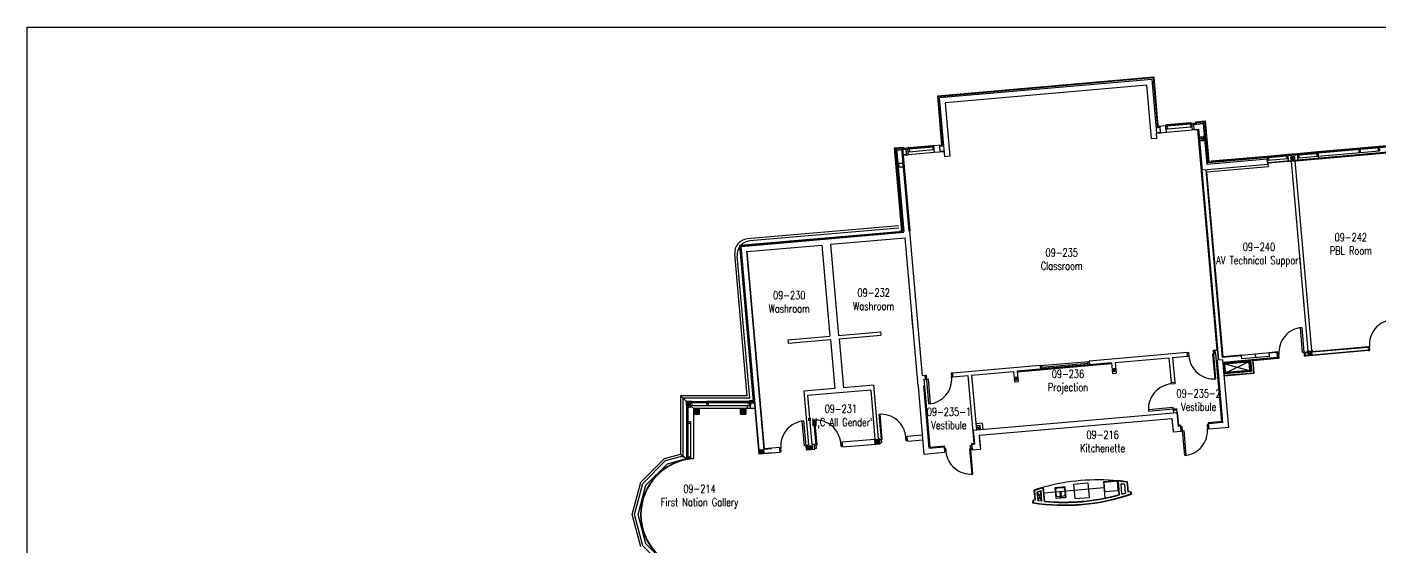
# Model space of a CAD drawing. Extents: x 11182 to 734459, y -1391328 to 152085.
# Drawn here: x 185465 to 235009, y -929320 to -910295 of the extents above; entities that cross this region are included whole.
import ezdxf
from ezdxf.enums import TextEntityAlignment as Align

# ---------------------------------------------------------------- set-up
doc = ezdxf.new("R2010")
doc.units = 0
doc.header["$LTSCALE"] = 500
doc.header["$MEASUREMENT"] = 0
doc.layers.add('0_Defpoints', color=106, linetype='CONTINUOUS', plot=False)
for name, color, linetype in [('0_room_data', 7, 'CONTINUOUS'), ('1_Wall_Exist', 251, 'CONTINUOUS'), ('3_Text', 7, 'CONTINUOUS')]:
    doc.layers.add(name, color=color, linetype=linetype)
doc.styles.add('1_200', font='simplex.shx', dxfattribs={"width": 0.75, "height": 460})

# ---------------------------------------------------------------- blocks, each defined once
blk = doc.blocks.new('room_data')
at = {"layer": '3_Text', "style": '1_200', "width": 0.75}
for tag, p in [('ROOMNUM', (0, 0)), ('ROOMUSE', (0, -575))]:
    blk.add_attdef(tag, text='', height=345, dxfattribs=at).set_placement(p, align=Align.MIDDLE_CENTER)

msp = doc.modelspace()

# ---------------------------------------------------------------- linework, layer by layer
at = {"layer": '0_Defpoints'}
msp.add_lwpolyline([(185465, -910295), (270490, -910295), (270490, -964525), (185465, -964525)], close=True, dxfattribs=at)
at = {"layer": '1_Wall_Exist'}
for p, q in [((226723, -912129), (218802, -912822)), ((226701, -912156), (218831, -912844)), ((226656, -912210), (218885, -912890)), ((226474, -912427), (219102, -913071)), ((226644, -914376), (226474, -912427)), ((226656, -912210), (226828, -914176)), ((226701, -912156), (226859, -913960)), ((226723, -912129), (226880, -913920)), ((260694, -912436), (228720, -915234)), ((260676, -912457), (228722, -915253)), ((260665, -912471), (228723, -915266)), ((218802, -912822), (218959, -914613)), ((218989, -914648), (218831, -912844)), ((219073, -915038), (218885, -912890)), ((219272, -915021), (219102, -913071)), ((258290, -912863), (230919, -915258)), ((226809, -913964), (226975, -913950)), ((226810, -913977), (226960, -913964)), ((226880, -913920), (227162, -913895)), ((226976, -914147), (226960, -913964)), ((227211, -913877), (227161, -913881)), ((227161, -913881), (227163, -913900)), ((227163, -913900), (227212, -913896)), ((227166, -913933), (227215, -913929)), ((227174, -914034), (227166, -913933)), ((227224, -914030), (227174, -914034)), ((227187, -914145), (227177, -914034)), ((227184, -913932), (227181, -913898)), ((227187, -914145), (228145, -914061)), ((227194, -913897), (227197, -913930)), ((228087, -913824), (227201, -913901)), ((227201, -913901), (227201, -913908)), ((228087, -913830), (227202, -913908)), ((228088, -913843), (227202, -913920)), ((227202, -913908), (227203, -913920)), ((227202, -913920), (227203, -913927)), ((228089, -913849), (227203, -913927)), ((228072, -913801), (227211, -913877)), ((227212, -913896), (227211, -913877)), ((227215, -913929), (227224, -914030)), ((228086, -913955), (227224, -914030)), ((228072, -913801), (228122, -913797)), ((228074, -913820), (228072, -913801)), ((228124, -913816), (228074, -913820)), ((228127, -913849), (228077, -913853)), ((228077, -913853), (228086, -913955)), ((228086, -913830), (228087, -913843)), ((228086, -913955), (228136, -913950)), ((228087, -913824), (228087, -913830)), ((228088, -913843), (228089, -913849)), ((228093, -913819), (228095, -913852)), ((228108, -913851), (228105, -913818)), ((228122, -913797), (228124, -913816)), ((228136, -913950), (228127, -913849)), ((228145, -914061), (228135, -913950)), ((228293, -914048), (228145, -914061)), ((228286, -913835), (228156, -913846)), ((228172, -913807), (228261, -913799)), ((228172, -913812), (228284, -913802)), ((228181, -913946), (228197, -913945)), ((228188, -913844), (228545, -913812)), ((228205, -914040), (228188, -913844)), ((228189, -913857), (228534, -913826)), ((228190, -914057), (228338, -914044)), ((228205, -914040), (228366, -914026)), ((228258, -913762), (228614, -913731)), ((228258, -913762), (228261, -913799)), ((228282, -913785), (228591, -913758)), ((228282, -913785), (228282, -913785)), ((228282, -913785), (228286, -913835)), ((229044, -922114), (228338, -914044)), ((229093, -922487), (228354, -914027)), ((228366, -914026), (228498, -915536)), ((228534, -913826), (228664, -915321)), ((228545, -913812), (228677, -915320)), ((228591, -913758), (228723, -915266)), ((228614, -913731), (228745, -915232)), ((231653, -915210), (245241, -914021)), ((226644, -914376), (226844, -914359)), ((226826, -914177), (227187, -914145)), ((226826, -914160), (226976, -914147)), ((226828, -914176), (226993, -914162)), ((226844, -914359), (226828, -914176)), ((228410, -914453), (228399, -914328)), ((228419, -914452), (228408, -914327)), ((228411, -914314), (228536, -914303)), ((228412, -914323), (228537, -914312)), ((228413, -914390), (228547, -914378)), ((228548, -914445), (228423, -914456)), ((228549, -914454), (228424, -914465)), ((228474, -914317), (228486, -914451)), ((228541, -914316), (228552, -914441)), ((228550, -914315), (228561, -914440)), ((238047, -914399), (232737, -914863)), ((217577, -914697), (217221, -914728)), ((217221, -914728), (217487, -917764)), ((217557, -914724), (217248, -914751)), ((217248, -914751), (217513, -917781)), ((217298, -914746), (217563, -917776)), ((217660, -914765), (217302, -914796)), ((217311, -914745), (217576, -917775)), ((217661, -914778), (217316, -914808)), ((217494, -914729), (217759, -917759)), ((217507, -914728), (217772, -917758)), ((217677, -914961), (217516, -914975)), ((217523, -914727), (217788, -917757)), ((217552, -914988), (217738, -914972)), ((218259, -923057), (217552, -914988)), ((217557, -914724), (217557, -914724)), ((217557, -914724), (217561, -914773)), ((217670, -914730), (217558, -914740)), ((217561, -914773), (217691, -914762)), ((217577, -914697), (217580, -914734)), ((217716, -914722), (217580, -914734)), ((217677, -914961), (217660, -914765)), ((217685, -914865), (217669, -914866)), ((217765, -914703), (217715, -914707)), ((217715, -914707), (217716, -914726)), ((217716, -914726), (217766, -914722)), ((217719, -914759), (217769, -914755)), ((217728, -914861), (217719, -914759)), ((217778, -914856), (217728, -914861)), ((217738, -914972), (217728, -914861)), ((217735, -914725), (217748, -914724)), ((217738, -914758), (217735, -914725)), ((218696, -914888), (217738, -914972)), ((217748, -914724), (217751, -914757)), ((217754, -914728), (218640, -914650)), ((217754, -914728), (217755, -914734)), ((217755, -914734), (218640, -914657)), ((217756, -914747), (218642, -914669)), ((217756, -914734), (217757, -914747)), ((217756, -914747), (217757, -914753)), ((217757, -914753), (218643, -914675)), ((217765, -914703), (218626, -914628)), ((217766, -914722), (217765, -914703)), ((217769, -914755), (217778, -914856)), ((217778, -914856), (218640, -914781)), ((218626, -914628), (218676, -914623)), ((218628, -914646), (218626, -914628)), ((218678, -914642), (218628, -914646)), ((218680, -914675), (218631, -914680)), ((218631, -914680), (218640, -914781)), ((218640, -914650), (218641, -914657)), ((218640, -914657), (218641, -914669)), ((218640, -914781), (218689, -914777)), ((218642, -914669), (218643, -914675)), ((218659, -914644), (218646, -914645)), ((218646, -914645), (218649, -914678)), ((218649, -914678), (218662, -914677)), ((218662, -914677), (218659, -914644)), ((218676, -914623), (218678, -914642)), ((218959, -914613), (218677, -914638)), ((218689, -914777), (218680, -914675)), ((218696, -914888), (218686, -914777)), ((219057, -914856), (218696, -914888)), ((219039, -914644), (218873, -914658)), ((219040, -914657), (218890, -914670)), ((218906, -914853), (218890, -914670)), ((219056, -914840), (218906, -914853)), ((219272, -915021), (219073, -915038)), ((230874, -915026), (228833, -915205)), ((231631, -914960), (230874, -915026)), ((230887, -915180), (230874, -915026)), ((230876, -915045), (230925, -915041)), ((230878, -915078), (230928, -915074)), ((230894, -915044), (230907, -915042)), ((230897, -915077), (230894, -915044)), ((230910, -915076), (230897, -915077)), ((230907, -915042), (230910, -915076)), ((230914, -915047), (231596, -914987)), ((230914, -915053), (231596, -914993)), ((230914, -915047), (230914, -915053)), ((230915, -915066), (231597, -915006)), ((230915, -915053), (230916, -915066)), ((230915, -915066), (230916, -915072)), ((230916, -915072), (231598, -915012)), ((230925, -915041), (230924, -915022)), ((230928, -915074), (230937, -915175)), ((231583, -914983), (231581, -914964)), ((231633, -914979), (231583, -914983)), ((231636, -915012), (231586, -915017)), ((231586, -915017), (231595, -915118)), ((231595, -914993), (231596, -915006)), ((231596, -914987), (231596, -914993)), ((231597, -915006), (231598, -915012)), ((231601, -914982), (231604, -915015)), ((231617, -915014), (231614, -914981)), ((231980, -914929), (231631, -914960)), ((231631, -914960), (231653, -915210)), ((231759, -915145), (231752, -915057)), ((231772, -915144), (231764, -915056)), ((231769, -915036), (231857, -915029)), ((231770, -915049), (231858, -915041)), ((231814, -915045), (231823, -915146)), ((231865, -915047), (231873, -915136)), ((231878, -915046), (231886, -915134)), ((232737, -914863), (231980, -914929)), ((231980, -914929), (232002, -915180)), ((231981, -914948), (232031, -914944)), ((231984, -914982), (232034, -914977)), ((232000, -914947), (232013, -914946)), ((232003, -914980), (232000, -914947)), ((232013, -914946), (232015, -914979)), ((232019, -914950), (232701, -914890)), ((232019, -914950), (232020, -914956)), ((232020, -914956), (232702, -914897)), ((232021, -914969), (232703, -914909)), ((232021, -914956), (232022, -914969)), ((232021, -914969), (232022, -914975)), ((232022, -914975), (232704, -914916)), ((232031, -914944), (232029, -914925)), ((232034, -914977), (232043, -915079)), ((232043, -915078), (234992, -914820)), ((232689, -914887), (232687, -914868)), ((232738, -914882), (232689, -914887)), ((232741, -914915), (232692, -914920)), ((232692, -914920), (232700, -915021)), ((232701, -914890), (232702, -914897)), ((232701, -914897), (232702, -914909)), ((232703, -914909), (232704, -914916)), ((232720, -914884), (232707, -914885)), ((232707, -914885), (232710, -914918)), ((232723, -914917), (232720, -914884)), ((232737, -914863), (232759, -915113)), ((234990, -914918), (232759, -915113)), ((234221, -914733), (234235, -914887)), ((234271, -914729), (234284, -914882)), ((234928, -914671), (234942, -914825)), ((234978, -914667), (234992, -914820)), ((217391, -915417), (217380, -915292)), ((217400, -915416), (217389, -915291)), ((217392, -915278), (217517, -915267)), ((217393, -915287), (217517, -915276)), ((217529, -915409), (217404, -915420)), ((217530, -915418), (217405, -915429)), ((217522, -915280), (217533, -915405)), ((217531, -915279), (217542, -915404)), ((228682, -915520), (228498, -915536)), ((229106, -922486), (228498, -915536)), ((229112, -922485), (228504, -915536)), ((229243, -922384), (228644, -915523)), ((229249, -922378), (228650, -915523)), ((230883, -915127), (228664, -915321)), ((230923, -915404), (228672, -915601)), ((230900, -915326), (228682, -915520)), ((230900, -915326), (230883, -915127)), ((231644, -915113), (230887, -915180)), ((230923, -915404), (230903, -915178)), ((231653, -915210), (230912, -915275)), ((230919, -915258), (230921, -915274)), ((231761, -915201), (232368, -922139)), ((231768, -915100), (231869, -915091)), ((231867, -915142), (231779, -915150)), ((231868, -915155), (231780, -915163)), ((231894, -915189), (232501, -922127)), ((232043, -915079), (231993, -915083)), ((229263, -922360), (228672, -915601)), ((211566, -918282), (217397, -917772)), ((211587, -918299), (217513, -917781)), ((211607, -918316), (217565, -917795)), ((211621, -918328), (217579, -917807)), ((217379, -917567), (211836, -918046)), ((217387, -917651), (211928, -918123)), ((214884, -918244), (217619, -918004)), ((217487, -917764), (217397, -917772)), ((217397, -917772), (217399, -917791)), ((218093, -923424), (217619, -918004)), ((212066, -923999), (211566, -918282)), ((212082, -923962), (211587, -918299)), ((212125, -924237), (211607, -918316)), ((212138, -924237), (211621, -918328)), ((212456, -925758), (211821, -918495)), ((211838, -918510), (214573, -918271)), ((212470, -925727), (211838, -918510)), ((213402, -918121), (213747, -918091)), ((214573, -918271), (214865, -921609)), ((214884, -918244), (215176, -921582)), ((211835, -923787), (211381, -918588)), ((211928, -923872), (211473, -918665)), ((217915, -921389), (217868, -920855)), ((215176, -921582), (216717, -921447)), ((216717, -921447), (216727, -921568)), ((232098, -921297), (232143, -921293)), ((232178, -922207), (232098, -921297)), ((232143, -921293), (232234, -922336)), ((213325, -921744), (214865, -921609)), ((213325, -921744), (213335, -921865)), ((213335, -921865), (214891, -921729)), ((214891, -921729), (215048, -923522)), ((215202, -921702), (216727, -921568)), ((215202, -921702), (215359, -923495)), ((232526, -922170), (234576, -921991)), ((232528, -922186), (234577, -922007)), ((234576, -921991), (234589, -922136)), ((234626, -921993), (234577, -921997)), ((234577, -921997), (234588, -922130)), ((234638, -922126), (234626, -921993)), ((212178, -922391), (212145, -922015)), ((227950, -922210), (224363, -922523)), ((225312, -922574), (227280, -922402)), ((227280, -922402), (227359, -923308)), ((227413, -922390), (227962, -922342)), ((227413, -922390), (227492, -923296)), ((227951, -922209), (228000, -922205)), ((227962, -922342), (227951, -922209)), ((228012, -922337), (227962, -922342)), ((228000, -922205), (228012, -922337)), ((228972, -922254), (228877, -922262)), ((228877, -922262), (228957, -923172)), ((228911, -922125), (228960, -922121)), ((229002, -923168), (228911, -922125)), ((228960, -922121), (229044, -922114)), ((228972, -922254), (228960, -922121)), ((228960, -922121), (228972, -922254)), ((229000, -922251), (228972, -922254)), ((229218, -924734), (229000, -922251)), ((229256, -922472), (229056, -922490)), ((229255, -924766), (229056, -922490)), ((229939, -922323), (229243, -922384)), ((229939, -922317), (229249, -922378)), ((229472, -924948), (229256, -922472)), ((229937, -922301), (229263, -922360)), ((231249, -922393), (229264, -922567)), ((231251, -922406), (229265, -922580)), ((230287, -922497), (229265, -922586)), ((229912, -922300), (230975, -922207)), ((229912, -922304), (229912, -922300)), ((229937, -922301), (229912, -922304)), ((229949, -922437), (229937, -922301)), ((230961, -922348), (229949, -922437)), ((230321, -922886), (230287, -922497)), ((231257, -922412), (230350, -922491)), ((230390, -922944), (230350, -922491)), ((231274, -922426), (230368, -922506)), ((230407, -922959), (230368, -922506)), ((230443, -922254), (230455, -922393)), ((231253, -922186), (230949, -922213)), ((230949, -922213), (230975, -922211)), ((230961, -922348), (230949, -922213)), ((231239, -922204), (230951, -922229)), ((231233, -922210), (230951, -922235)), ((230975, -922211), (230975, -922207)), ((231233, -922210), (231251, -922406)), ((231239, -922204), (231257, -922412)), ((231253, -922186), (231274, -922426)), ((231312, -922283), (231262, -922287)), ((231274, -922420), (231324, -922416)), ((231324, -922416), (231312, -922283)), ((232223, -922203), (232178, -922207)), ((232272, -922199), (232223, -922203)), ((232234, -922336), (232284, -922331)), ((232272, -922192), (232350, -922186)), ((232272, -922192), (232285, -922338)), ((232284, -922331), (232272, -922199)), ((232274, -922208), (232352, -922202)), ((234587, -922120), (232284, -922322)), ((234589, -922136), (232285, -922338)), ((232368, -922139), (232346, -922141)), ((232346, -922141), (232350, -922186)), ((232382, -922268), (232375, -922180)), ((232395, -922267), (232387, -922178)), ((232391, -922223), (232492, -922214)), ((232392, -922159), (232481, -922151)), ((232393, -922172), (232482, -922164)), ((232491, -922265), (232402, -922273)), ((232492, -922278), (232403, -922285)), ((232437, -922168), (232446, -922269)), ((232489, -922170), (232496, -922258)), ((232523, -922125), (232501, -922127)), ((232501, -922168), (232509, -922257)), ((232523, -922125), (232526, -922170)), ((234588, -922130), (234638, -922126)), ((219363, -922961), (219313, -922965)), ((219313, -922965), (219324, -923098)), ((222570, -922680), (219363, -922961)), ((219374, -923093), (219363, -922961)), ((219374, -923093), (219363, -922961)), ((220056, -923034), (221593, -922899)), ((221593, -922899), (221627, -923289)), ((225180, -922585), (221726, -922888)), ((221726, -922888), (221760, -923278)), ((221727, -922907), (225181, -922604)), ((222570, -922686), (224363, -922529)), ((222570, -922680), (222581, -922813)), ((224324, -922655), (222581, -922807)), ((222631, -922803), (222581, -922807)), ((222620, -922681), (222631, -922803)), ((222626, -922742), (224318, -922594)), ((224324, -922655), (224313, -922533)), ((224374, -922650), (224324, -922655)), ((224363, -922523), (224374, -922656)), ((224363, -922529), (224374, -922650)), ((225180, -922585), (225214, -922976)), ((225214, -922976), (225346, -922964)), ((225222, -922819), (225228, -922881)), ((225231, -922818), (225237, -922880)), ((225296, -922799), (225234, -922804)), ((225305, -922843), (225234, -922849)), ((225297, -922808), (225235, -922813)), ((225241, -922884), (225303, -922879)), ((225242, -922893), (225304, -922888)), ((225266, -922811), (225272, -922881)), ((225307, -922874), (225302, -922812)), ((225316, -922873), (225311, -922811)), ((225312, -922574), (225346, -922964)), ((230239, -922526), (229293, -922609)), ((229293, -922609), (230269, -922875)), ((229293, -922609), (229323, -922957)), ((229300, -922976), (230321, -922886)), ((229305, -923039), (230390, -922944)), ((229307, -923055), (230407, -922959)), ((230216, -922553), (229320, -922631)), ((229320, -922631), (229346, -922930)), ((229323, -922957), (230239, -922526)), ((229323, -922957), (230269, -922875)), ((229346, -922930), (230242, -922852)), ((230242, -922852), (230216, -922553)), ((230269, -922875), (230239, -922526)), ((216465, -923398), (215359, -923495)), ((216465, -923398), (216637, -925363)), ((218109, -923422), (218093, -923424)), ((218322, -925923), (218106, -923448)), ((218111, -923447), (218109, -923422)), ((218352, -923049), (218259, -923057)), ((218504, -925707), (218305, -923430)), ((218319, -923186), (218364, -923182)), ((218536, -925669), (218319, -923186)), ((218402, -923045), (218352, -923049)), ((218364, -923182), (218352, -923049)), ((218352, -923049), (218364, -923182)), ((218364, -923182), (218414, -923177)), ((218493, -924088), (218402, -923045)), ((218414, -923177), (218459, -923173)), ((218459, -923173), (218538, -924084)), ((219324, -923098), (219374, -923093)), ((219374, -923093), (219923, -923045)), ((219923, -923045), (220140, -925528)), ((220056, -923034), (220232, -925043)), ((221760, -923278), (221627, -923289)), ((221636, -923133), (221641, -923195)), ((221645, -923132), (221650, -923194)), ((221710, -923113), (221648, -923118)), ((221718, -923157), (221648, -923163)), ((221711, -923122), (221649, -923127)), ((221655, -923198), (221717, -923192)), ((221656, -923207), (221718, -923201)), ((221680, -923124), (221686, -923195)), ((221721, -923188), (221716, -923126)), ((221730, -923187), (221724, -923125)), ((227359, -923308), (227492, -923296)), ((227360, -923308), (227492, -923296)), ((227364, -923358), (227360, -923308)), ((227497, -923346), (227364, -923358)), ((227492, -923296), (227497, -923346)), ((228957, -923172), (229002, -923168)), ((209399, -923787), (209399, -925927)), ((211835, -923787), (209399, -923787)), ((209399, -923787), (209611, -923999)), ((209484, -923872), (209484, -926053)), ((211928, -923872), (209484, -923872)), ((211926, -923962), (212082, -923962)), ((211926, -924037), (211926, -923962)), ((211951, -923987), (212103, -923987)), ((211951, -924037), (211951, -923987)), ((215048, -923522), (213906, -923622)), ((213906, -923622), (214077, -925587)), ((216359, -923580), (214042, -923783)), ((214042, -923783), (214199, -925576)), ((216359, -923580), (216516, -925373)), ((209611, -923999), (210364, -923999)), ((209611, -923999), (209611, -926077)), ((209611, -924153), (209630, -924153)), ((209630, -924203), (209611, -924203)), ((209748, -923999), (209614, -923999)), ((209614, -924002), (209749, -924002)), ((209614, -924134), (209614, -924002)), ((209631, -924134), (209614, -924134)), ((209614, -924137), (209631, -924137)), ((209629, -924074), (209745, -924074)), ((209630, -924153), (209630, -924203)), ((209663, -924171), (209630, -924171)), ((209630, -924184), (209663, -924184)), ((209631, -924137), (209631, -924172)), ((209633, -924134), (209633, -924002)), ((209633, -924021), (209749, -924021)), ((209634, -924172), (209634, -924137)), ((209634, -924190), (209634, -924764)), ((209634, -924190), (209641, -924190)), ((209641, -924191), (209641, -924764)), ((209641, -924191), (209653, -924191)), ((209642, -924105), (209642, -924042)), ((209651, -924105), (209651, -924042)), ((209653, -924190), (209653, -924764)), ((209653, -924190), (209660, -924190)), ((209655, -924029), (209718, -924029)), ((209655, -924038), (209718, -924038)), ((209718, -924110), (209655, -924110)), ((209718, -924119), (209655, -924119)), ((209660, -924190), (209660, -924764)), ((209663, -924153), (209663, -924203)), ((211905, -924153), (209663, -924153)), ((209663, -924203), (209765, -924203)), ((209687, -924132), (209687, -924016)), ((209723, -924042), (209723, -924105)), ((209732, -924042), (209732, -924105)), ((209749, -924002), (209749, -924022)), ((209784, -924022), (209749, -924022)), ((209752, -924002), (209752, -924019)), ((209784, -924019), (209752, -924019)), ((209815, -923999), (209765, -923999)), ((209765, -923999), (209765, -924018)), ((209765, -924018), (209815, -924018)), ((209765, -924051), (209815, -924051)), ((209765, -924203), (209765, -924051)), ((209765, -924153), (209865, -924253)), ((209783, -924051), (209783, -924018)), ((209796, -924018), (209796, -924051)), ((210376, -924022), (209802, -924022)), ((209802, -924022), (209802, -924029)), ((210376, -924029), (209802, -924029)), ((210376, -924041), (209802, -924041)), ((209802, -924041), (209802, -924048)), ((210376, -924048), (209802, -924048)), ((209803, -924029), (209803, -924041)), ((209815, -924018), (209815, -923999)), ((209815, -924051), (209815, -924153)), ((209865, -924253), (209865, -926099)), ((212124, -924253), (209865, -924253)), ((209894, -924283), (210084, -924283)), ((209894, -924458), (209894, -924283)), ((209894, -924458), (210084, -924458)), ((209933, -924283), (209933, -924458)), ((209971, -924283), (209971, -924458)), ((210009, -924283), (210009, -924458)), ((210047, -924283), (210047, -924458)), ((210084, -924283), (210084, -924458)), ((211905, -923999), (210357, -923999)), ((210357, -923999), (210357, -924018)), ((210357, -924018), (210407, -924018)), ((210357, -924051), (210407, -924051)), ((210357, -924153), (210357, -924051)), ((210376, -924051), (210376, -924018)), ((210389, -924018), (210389, -924051)), ((211917, -924022), (210395, -924022)), ((210395, -924022), (210395, -924029)), ((211917, -924029), (210395, -924029)), ((211917, -924041), (210395, -924041)), ((210395, -924041), (210395, -924048)), ((211917, -924048), (210395, -924048)), ((210396, -924029), (210396, -924041)), ((210407, -924018), (210407, -923999)), ((210407, -924051), (210407, -924153)), ((211592, -924283), (211782, -924283)), ((211592, -924458), (211592, -924283)), ((211592, -924458), (211782, -924458)), ((211630, -924283), (211630, -924458)), ((211668, -924283), (211668, -924458)), ((211706, -924283), (211706, -924458)), ((211744, -924283), (211744, -924458)), ((211782, -924283), (211782, -924458)), ((211836, -924037), (211926, -924037)), ((211836, -924053), (212109, -924053)), ((211836, -924153), (211836, -924237)), ((211836, -924237), (212138, -924237)), ((211906, -923999), (211956, -923999)), ((211906, -924018), (211906, -923999)), ((211956, -924018), (211906, -924018)), ((211956, -924051), (211906, -924051)), ((211906, -924051), (211906, -924153)), ((211906, -924153), (211957, -924153)), ((211917, -924029), (211917, -924041)), ((211918, -924022), (211918, -924029)), ((211918, -924041), (211918, -924048)), ((211925, -924018), (211925, -924051)), ((211938, -924051), (211938, -924018)), ((211941, -924153), (211941, -924253)), ((211951, -924037), (212108, -924037)), ((211956, -923999), (211956, -924018)), ((211956, -924153), (211956, -924051)), ((211957, -923999), (211957, -924153)), ((212066, -923999), (211957, -923999)), ((212271, -925930), (212124, -924253)), ((212285, -925913), (212138, -924237)), ((216704, -924465), (216659, -924469)), ((216659, -924469), (216751, -925512)), ((216784, -925376), (216704, -924465)), ((218538, -924084), (218493, -924088)), ((220115, -925053), (227589, -924399)), ((227440, -924223), (226529, -924303)), ((226529, -924303), (226533, -924348)), ((226533, -924348), (227576, -924257)), ((227448, -924318), (227440, -924223)), ((227448, -924318), (227580, -924306)), ((227581, -924306), (227448, -924318)), ((227456, -924411), (227448, -924318)), ((227573, -924401), (227617, -924909)), ((227589, -924399), (227576, -924257)), ((227589, -924399), (227630, -924873)), ((209611, -924745), (209630, -924745)), ((209630, -924795), (209611, -924795)), ((209630, -924745), (209630, -924795)), ((209663, -924764), (209630, -924764)), ((209630, -924777), (209663, -924777)), ((209634, -924783), (209634, -926039)), ((209634, -924783), (209641, -924783)), ((209641, -924783), (209641, -926039)), ((209641, -924784), (209653, -924784)), ((209653, -924783), (209653, -926039)), ((209653, -924783), (209660, -924783)), ((209660, -924783), (209660, -926039)), ((209663, -924745), (209663, -924795)), ((209765, -924745), (209663, -924745)), ((209663, -924795), (209765, -924795)), ((209765, -924745), (209765, -926077)), ((213856, -924715), (213900, -924711)), ((213935, -925625), (213856, -924715)), ((213900, -924711), (213992, -925754)), ((214316, -924677), (214271, -924681)), ((214271, -924681), (214362, -925724)), ((214396, -925587), (214316, -924677)), ((220441, -924794), (220211, -924814)), ((220368, -924880), (220218, -924894)), ((220218, -924894), (220381, -925030)), ((220368, -924880), (220232, -925043)), ((220331, -925235), (227391, -924617)), ((220381, -925030), (220368, -924880)), ((220441, -924794), (220461, -925023)), ((227391, -924617), (227435, -925126)), ((227391, -924617), (227431, -925073)), ((227717, -924901), (227617, -924909)), ((227714, -924866), (227630, -924873)), ((227717, -924901), (227714, -924866)), ((227734, -925100), (227717, -924901)), ((227770, -924930), (227720, -924934)), ((227861, -925973), (227770, -924930)), ((228730, -924846), (228680, -924850)), ((228680, -924850), (228692, -924982)), ((228692, -924982), (228741, -924978)), ((229218, -924734), (228724, -924777)), ((228724, -924777), (228744, -925012)), ((229255, -924766), (228727, -924812)), ((229472, -924948), (228744, -925012)), ((215309, -925479), (216516, -925373)), ((215309, -925479), (215325, -925663)), ((216655, -925390), (216503, -925403)), ((216503, -925403), (216515, -925543)), ((216541, -925400), (216553, -925540)), ((216579, -925397), (216591, -925536)), ((216617, -925394), (216629, -925533)), ((216637, -925363), (216687, -925358)), ((216667, -925530), (216655, -925390)), ((216703, -925543), (216687, -925358)), ((216689, -925384), (216784, -925376)), ((217650, -925300), (217699, -925296)), ((217661, -925433), (217650, -925300)), ((217711, -925428), (217661, -925433)), ((217697, -925268), (218245, -925222)), ((217713, -925452), (217697, -925268)), ((217713, -925452), (218277, -925405)), ((220115, -925053), (220159, -925562)), ((220331, -925235), (220376, -925744)), ((220331, -925235), (220371, -925690)), ((220338, -925310), (220370, -925675)), ((227734, -925100), (227435, -925126)), ((227731, -925067), (227826, -925058)), ((227826, -925058), (227906, -925969)), ((208805, -926086), (209399, -925927)), ((209399, -925927), (209611, -926090)), ((213034, -925864), (212271, -925930)), ((212742, -925873), (212285, -925913)), ((212319, -925880), (212311, -925792)), ((212331, -925879), (212324, -925791)), ((212328, -925771), (212417, -925763)), ((212328, -925835), (212429, -925826)), ((212329, -925784), (212418, -925776)), ((212427, -925877), (212338, -925885)), ((212428, -925890), (212339, -925898)), ((212374, -925780), (212383, -925881)), ((212425, -925782), (212433, -925870)), ((212438, -925781), (212445, -925869)), ((212729, -925721), (212455, -925745)), ((212730, -925734), (212456, -925758)), ((213017, -925679), (212470, -925727)), ((213017, -925679), (213034, -925864)), ((213070, -925701), (213020, -925705)), ((213020, -925705), (213031, -925838)), ((213031, -925838), (213081, -925834)), ((213081, -925834), (213070, -925701)), ((214030, -925617), (213935, -925625)), ((213992, -925754), (214041, -925749)), ((214077, -925587), (214028, -925591)), ((214044, -925775), (214028, -925591)), ((214315, -925752), (214044, -925775)), ((214065, -925617), (214217, -925604)), ((214077, -925756), (214065, -925617)), ((214229, -925743), (214077, -925756)), ((214103, -925613), (214115, -925753)), ((214141, -925610), (214153, -925750)), ((214179, -925607), (214191, -925746)), ((214299, -925567), (214199, -925576)), ((214217, -925604), (214229, -925743)), ((214315, -925752), (214299, -925567)), ((214301, -925596), (214396, -925587)), ((214362, -925724), (214313, -925728)), ((215261, -925512), (215311, -925507)), ((215273, -925644), (215261, -925512)), ((215323, -925640), (215273, -925644)), ((215325, -925663), (216703, -925543)), ((216515, -925543), (216667, -925530)), ((216751, -925512), (216701, -925517)), ((218322, -925923), (219067, -925858)), ((218504, -925707), (219049, -925659)), ((218536, -925669), (219046, -925624)), ((219046, -925624), (219067, -925858)), ((219052, -925692), (219102, -925688)), ((219114, -925820), (219064, -925825)), ((219102, -925688), (219114, -925820)), ((220074, -925737), (219980, -925745)), ((219980, -925745), (220059, -926655)), ((220077, -925770), (219988, -925778)), ((220013, -925608), (220063, -925604)), ((220104, -926651), (220013, -925608)), ((220052, -925571), (220065, -925721)), ((220057, -925536), (220140, -925528)), ((220057, -925536), (220077, -925770)), ((220060, -925571), (220159, -925562)), ((220077, -925770), (220376, -925744)), ((227906, -925969), (227861, -925973)), ((207939, -926953), (208805, -926086)), ((208015, -926997), (208849, -926162)), ((208129, -927062), (208915, -926276)), ((208849, -926162), (209484, -925992)), ((208915, -926276), (209663, -926076)), ((209630, -926027), (209611, -926027)), ((209611, -926077), (209630, -926077)), ((209630, -926077), (209630, -926027)), ((209630, -926045), (209663, -926045)), ((209663, -926058), (209630, -926058)), ((209634, -926039), (209641, -926039)), ((209641, -926038), (209653, -926038)), ((209653, -926039), (209660, -926039)), ((209663, -926077), (209663, -926027)), ((209663, -926027), (209765, -926027)), ((209765, -926077), (209663, -926077)), ((207621, -928136), (207939, -926953)), ((220059, -926655), (220104, -926651)), ((225411, -926898), (224880, -926944)), ((224880, -926944), (224931, -927529)), ((225396, -926917), (224897, -926961)), ((224897, -926961), (224927, -927297)), ((225425, -927252), (225396, -926917)), ((225455, -927403), (225411, -926898)), ((225473, -927415), (225429, -926915)), ((225785, -927321), (225753, -926953)), ((225799, -927300), (225767, -926939)), ((207709, -928136), (208015, -926997)), ((207841, -928136), (208129, -927062)), ((222380, -927599), (222349, -927238)), ((222398, -927618), (222366, -927250)), ((222462, -927313), (222598, -927272)), ((222462, -927313), (222630, -927647)), ((222489, -927630), (222462, -927313)), ((222598, -927272), (222489, -927630)), ((222630, -927647), (222598, -927272)), ((222722, -927657), (222678, -927156)), ((222736, -927642), (222692, -927136)), ((222710, -927343), (224898, -927151)), ((223106, -927174), (223137, -927525)), ((223115, -927173), (223146, -927524)), ((223465, -927123), (223123, -927153)), ((223466, -927133), (223124, -927162)), ((223131, -927238), (223146, -927419)), ((223410, -927157), (223183, -927176)), ((223208, -927471), (223436, -927451)), ((223315, -927477), (223307, -927382)), ((223312, -927377), (223318, -927377)), ((223323, -927381), (223332, -927475)), ((223488, -927389), (223472, -927208)), ((223507, -927492), (223476, -927141)), ((223516, -927491), (223485, -927140)), ((223785, -927022), (224316, -926975)), ((223785, -927022), (223831, -927553)), ((224316, -926975), (224362, -927506)), ((224927, -927297), (225425, -927252)), ((225429, -927104), (225429, -927104)), ((225561, -927390), (225528, -927016)), ((225697, -927349), (225669, -927033)), ((225859, -927297), (225887, -927382)), ((225869, -927276), (225908, -927392)), ((222307, -927588), (222289, -927709)), ((222321, -927606), (222307, -927695)), ((222630, -927647), (222489, -927630)), ((223156, -927532), (223498, -927503)), ((223157, -927542), (223499, -927512)), ((223318, -927503), (223318, -927500)), ((223334, -927501), (223318, -927503)), ((223334, -927499), (223334, -927501)), ((223831, -927553), (224362, -927506)), ((207939, -929320), (207621, -928136)), ((208015, -929276), (207709, -928136)), ((208129, -929211), (207841, -928136)), ((208849, -930111), (208015, -929276)), ((208915, -929997), (208129, -929211))]:
    msp.add_line(p, q, dxfattribs=at)
for centre, radius in [((223313, -927351), 28.1), ((223325, -927488), 14.2)]:
    msp.add_circle(centre, radius, dxfattribs=at)
for centre, radius, start, end in [((228412, -914327), 13.4, 95, 185), ((228412, -914327), 4.45, 95, 185), ((228423, -914452), 13.4, 185, 275), ((228423, -914452), 4.45, 185, 275), ((228537, -914316), 13.4, 5, 95), ((228537, -914316), 4.45, 5, 95), ((228548, -914441), 4.45, 275, 5), ((228548, -914441), 13.4, 275, 5), ((231770, -915055), 19.1, 95, 185), ((231770, -915055), 6.35, 95, 185), ((231859, -915048), 19.1, 5, 95), ((231859, -915048), 6.35, 5, 95), ((217393, -915291), 13.4, 95, 185), ((217393, -915291), 4.45, 95, 185), ((217404, -915416), 13.4, 185, 275), ((217404, -915416), 4.45, 185, 275), ((217518, -915280), 13.4, 5, 95), ((217518, -915280), 4.45, 5, 95), ((217529, -915405), 4.45, 275, 5), ((217529, -915405), 13.4, 275, 5), ((231778, -915144), 19.1, 185, 275), ((231778, -915144), 6.35, 185, 275), ((231867, -915136), 6.35, 275, 5), ((231867, -915136), 19.1, 275, 5), ((211879, -918544), 500, 94.9393, 184.9998), ((211971, -918621), 500, 94.9393, 184.9998), ((235537, -921913), 914, 95, 185.0076), ((232223, -922203), 914, 95, 185.0076), ((228922, -922258), 914, 184.9924, 275), ((232394, -922178), 19.1, 95, 185), ((232401, -922266), 19.1, 185, 275), ((232394, -922178), 6.35, 95, 185), ((232401, -922266), 6.35, 185, 275), ((232482, -922170), 19.1, 5, 95), ((232482, -922170), 6.35, 5, 95), ((232490, -922259), 6.35, 275, 5), ((232490, -922259), 19.1, 275, 5), ((225236, -922818), 13.3, 95, 185), ((225241, -922880), 13.3, 185, 275), ((225236, -922818), 4.45, 95, 185), ((225241, -922880), 4.45, 185, 275), ((225298, -922812), 13.3, 5, 95), ((225298, -922812), 4.45, 5, 95), ((225303, -922874), 4.45, 275, 5), ((225303, -922874), 13.3, 275, 5), ((218414, -923177), 914, 275, 5.0076), ((221649, -923131), 13.3, 95, 185), ((221655, -923193), 13.3, 185, 275), ((221649, -923131), 4.45, 95, 185), ((221655, -923193), 4.45, 185, 275), ((221711, -923126), 13.3, 5, 95), ((221711, -923126), 4.45, 5, 95), ((221717, -923188), 4.45, 275, 5), ((221717, -923188), 13.3, 275, 5), ((227444, -924268), 914, 94.9924, 185), ((209614, -924002), 3.17, 90, 180), ((209614, -924134), 3.17, 180, 270), ((209631, -924137), 3.17, 0, 90), ((209655, -924042), 13.5, 90, 180), ((209655, -924105), 13.5, 180, 270), ((209655, -924042), 4.5, 90, 180), ((209655, -924105), 4.5, 180, 270), ((209718, -924042), 13.5, 0, 90), ((209718, -924042), 4.5, 0, 90), ((209718, -924105), 13.5, 270, 0), ((209718, -924105), 4.5, 270, 0), ((209748, -924002), 3.17, 0, 90), ((216739, -925380), 914, 4.9924, 95), ((213980, -925621), 914, 95.0005, 185.0081), ((214351, -925591), 914, 4.9924, 95), ((227781, -925062), 914, 275, 5.0076), ((212330, -925790), 19.1, 95, 185), ((212338, -925879), 19.1, 185, 275), ((212330, -925790), 6.35, 95, 185), ((212338, -925879), 6.35, 185, 275), ((212419, -925782), 19.1, 5, 95), ((212419, -925782), 6.35, 5, 95), ((212426, -925871), 6.35, 275, 5), ((212426, -925871), 19.1, 275, 5), ((220024, -925741), 914, 184.9924, 275), ((209989, -928136), 2054, 93.4784, 266.5216), ((209989, -928136), 2041, 93.5001, 266.4999), ((224703, -934457), 7592, 84.6484, 105.3614), ((224729, -934328), 7461, 81.9981, 84.7511), ((224729, -934328), 7445, 82.096, 84.6037), ((223456, -920207), 7592, 261.1591, 288.841), ((223456, -920207), 7576, 261.2808, 288.7216), ((224655, -934334), 7461, 105.2489, 108.0019), ((224655, -934334), 7445, 105.3963, 107.904), ((224655, -934334), 7355, 106.2388, 107.346), ((223454, -920207), 7486, 264.3889, 285.6473), ((223454, -920207), 7470, 264.4904, 285.5455), ((223125, -927172), 19.1, 95, 185), ((223125, -927172), 9.52, 95, 185), ((223188, -927233), 57.1, 95, 185), ((223203, -927414), 57.1, 185, 275), ((223312, -927382), 4.76, 95, 185), ((223319, -927381), 4.76, 5, 95), ((223415, -927213), 57.1, 5, 95), ((223431, -927394), 57.1, 275, 5), ((223466, -927142), 19, 5, 95), ((223466, -927142), 9.53, 5, 95), ((224729, -934328), 7355, 82.654, 83.7612), ((223474, -920210), 7477, 286.2019, 287.2908), ((223474, -920210), 7461, 288.152, 288.7171), ((223156, -927523), 19, 185, 275), ((223156, -927523), 9.53, 185, 275), ((223497, -927493), 9.52, 275, 5), ((223497, -927493), 19, 275, 5)]:
    msp.add_arc(centre, radius, start, end, dxfattribs=at)

# ---------------------------------------------------------------- block references
at = {"layer": '0_room_data', "xscale": 0.8491958973582572, "yscale": 0.8491958973582572, "zscale": 0.8491958973582572}
for p, values in [((233943, -917988), {'ROOMNUM': '09-242', 'ROOMUSE': 'PBL Room'}), ((223355, -918547), {'ROOMNUM': '09-235', 'ROOMUSE': 'Classroom'}), ((230578, -918341), {'ROOMNUM': '09-240', 'ROOMUSE': 'AV Technical Support'}), ((213376, -920110), {'ROOMNUM': '09-230', 'ROOMUSE': 'Washroom'}), ((216468, -920015), {'ROOMNUM': '09-232', 'ROOMUSE': 'Washroom'}), ((223583, -922987), {'ROOMNUM': '09-236', 'ROOMUSE': 'Projection'}), ((228370, -923701), {'ROOMNUM': '09-235-2', 'ROOMUSE': 'Vestibule'}), ((215267, -924264), {'ROOMNUM': '09-231', 'ROOMUSE': '"H,C All Gender"'}), ((219224, -924374), {'ROOMNUM': '09-235-1', 'ROOMUSE': 'Vestibule'}), ((224853, -925215), {'ROOMNUM': '09-216', 'ROOMUSE': 'Kitchenette'}), ((210091, -927190), {'ROOMNUM': '09-214', 'ROOMUSE': 'First Nation Gallery'})]:
    msp.add_blockref('room_data', p, dxfattribs=at).add_auto_attribs(values)

doc.saveas('drawing.dxf')
